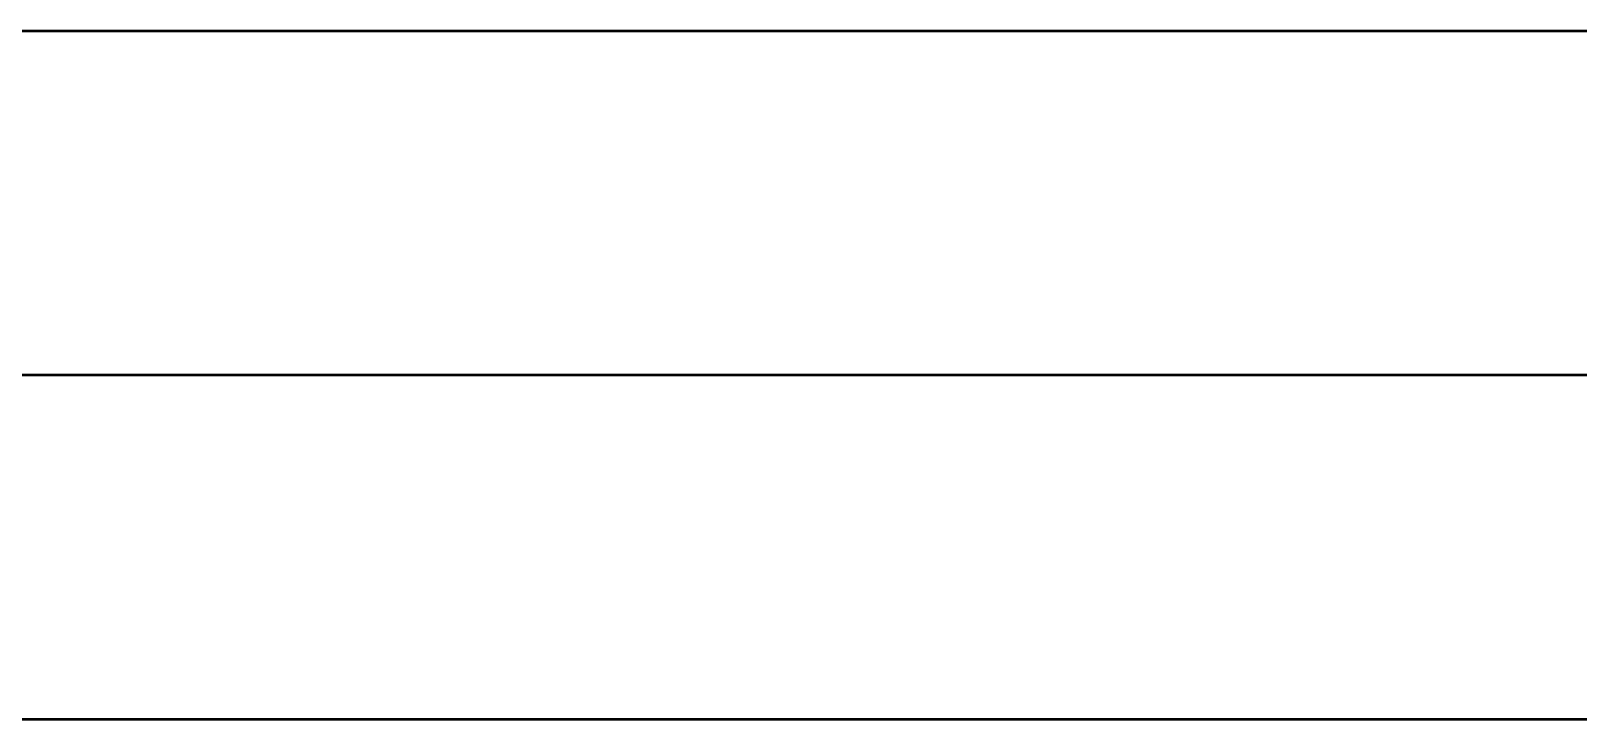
# Model space of a CAD drawing. Header units: millimetres. Extents: x 0 to 900, y 0 to 148.
# Drawn here: x 21.366 to 23.163, y 26.528 to 27.328 of the extents above; entities that cross this region are included whole.
import ezdxf

# ---------------------------------------------------------------- set-up
doc = ezdxf.new("R2010")
doc.units = ezdxf.units.MM
doc.header["$LTSCALE"] = 0.125
doc.layers.add('VISIBLE', color=7, linetype='Continuous', lineweight=50)

msp = doc.modelspace()

# ---------------------------------------------------------------- linework, layer by layer
at = {"layer": 'VISIBLE'}
for points in [[(21.2114, 27.328), (21.4119, 27.328), (21.6125, 27.328), (21.813, 27.328), (22.0135, 27.328), (22.2141, 27.328), (22.4146, 27.328), (22.6152, 27.328), (22.8157, 27.328), (23.0162, 27.328), (23.2168, 27.328), (23.4173, 27.328), (23.6179, 27.328), (23.8184, 27.328), (24.019, 27.328), (24.2195, 27.328), (24.42, 27.328), (24.6206, 27.328), (24.8211, 27.328), (25.0217, 27.328)], [(21.2114, 26.928), (21.4119, 26.928), (21.6125, 26.928), (21.813, 26.928), (22.0135, 26.928), (22.2141, 26.928), (22.4146, 26.928), (22.6152, 26.928), (22.8157, 26.928), (23.0162, 26.928), (23.2168, 26.928), (23.4173, 26.928), (23.6179, 26.928), (23.8184, 26.928), (24.019, 26.928), (24.2195, 26.928), (24.42, 26.928), (24.6206, 26.928), (24.8211, 26.928), (25.0217, 26.928)], [(21.2123, 26.528), (21.4128, 26.528), (21.6134, 26.528), (21.8139, 26.528), (22.0145, 26.528), (22.215, 26.528), (22.4155, 26.528), (22.6161, 26.528), (22.8166, 26.528), (23.0171, 26.528), (23.2177, 26.528), (23.4182, 26.528), (23.6187, 26.528), (23.8193, 26.528), (24.0198, 26.528), (24.2204, 26.528), (24.4209, 26.528), (24.6214, 26.528), (24.822, 26.528), (25.0225, 26.528)]]:
    msp.add_lwpolyline(points, dxfattribs=at)

doc.saveas('drawing.dxf')
